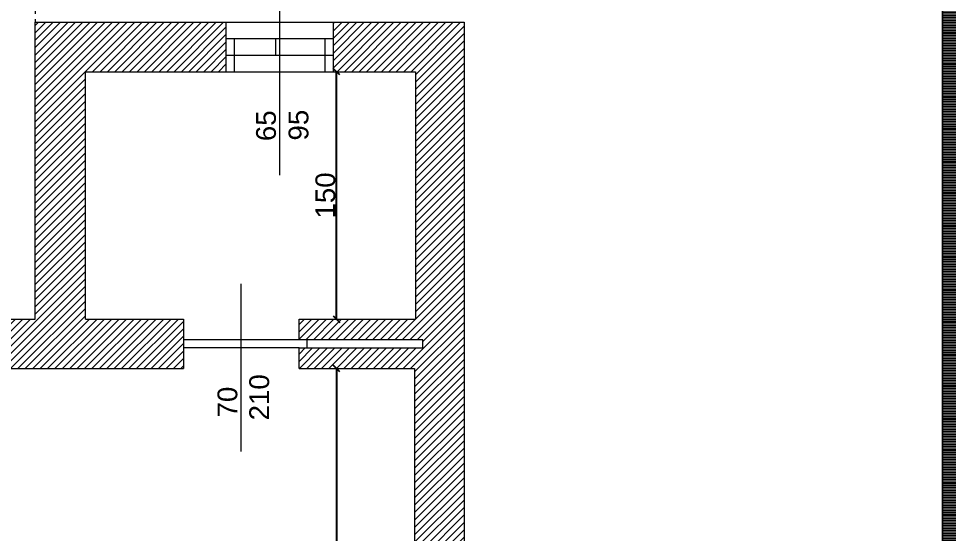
# Model space of a CAD drawing. Header units: millimetres. Extents: x 935 to 13922, y 3203 to 7816.
# Drawn here: x 2044 to 2608, y 6764 to 7076 of the extents above; entities that cross this region are included whole.
import ezdxf

# ---------------------------------------------------------------- set-up
doc = ezdxf.new("R2010")
doc.units = ezdxf.units.MM
doc.linetypes.add('TRATTEGGIATA2', pattern=[9.525, 6.35, -3.175])
doc.layers.get('0').update_dxf_attribs({"lineweight": 20})
doc.layers.get('Defpoints').update_dxf_attribs({"lineweight": 20})
for name, color, linetype, lineweight in [('Arredo', 7, 'Continuous', 13), ('campiture', 253, 'Continuous', 0), ('finestre', 141, 'Continuous', 13), ('porte', 230, 'Continuous', 13), ('quote', 181, 'Continuous', 0)]:
    doc.layers.add(name, color=color, linetype=linetype, lineweight=lineweight)
doc.layers.add('VEGETAZIONE', color=7, linetype='Continuous', lineweight=5, true_color=0x387000)
doc.styles.get("Standard").update_dxf_attribs({"font": 'arial.ttf', "height": 12})
doc.dimstyles.new('Copia di ISO-25', dxfattribs={"dimtxt": 18, "dimasz": 4, "dimexe": 4, "dimexo": 300, "dimtad": 1, "dimdec": 0, "dimtxsty": 'Standard', "dimblk": 'OBLIQUE', "dimcen": 2.5, "dimse1": 1, "dimse2": 1, "dimadec": 0, "dimazin": 0, "dimtfac": 1, "dimtdec": 0, "dimtmove": 0, "dimatfit": 3, "dimfxl": 1, "dimfxlon": 1, "dimarcsym": 0})

# ---------------------------------------------------------------- blocks, each defined once
blk = doc.blocks.new('_Oblique')
at = {"color": 0, "linetype": 'ByBlock', "lineweight": -2}
blk.add_line((-0.5, -0.5), (0.5, 0.5), dxfattribs=at)
blk = doc.blocks.new('*D93')
at = {"layer": 'Defpoints', "color": 0, "lineweight": 15, "transparency": 16777216}
for p in [(2054.07, 7493.35), (2054.07, 7043.94), (2084.54, 7043.94)]:
    blk.add_point(p, dxfattribs=at)
at = {"layer": 'quote', "color": 0, "lineweight": -2, "transparency": 16777216}
blk.add_line((2084.54, 7493.35), (2054.07, 7493.35), dxfattribs=at)
at = {"layer": 'quote', "color": 0, "lineweight": -2, "transparency": 16777216, "xscale": 4, "yscale": 4, "zscale": 4, "rotation": 180}
blk.add_blockref('_Oblique', (2054.07, 7493.35), dxfattribs=at)
at = {"layer": 'quote', "color": 0, "lineweight": -2, "transparency": 16777216, "xscale": 4, "yscale": 4, "zscale": 4}
blk.add_blockref('_Oblique', (2084.54, 7493.35), dxfattribs=at)
at = {"layer": 'quote', "color": 0, "lineweight": 15, "transparency": 16777216, "insert": (2069.31, 7500.1), "char_height": 12, "attachment_point": 5}
blk.add_mtext('30', dxfattribs=at)
blk = doc.blocks.new('*D94')
at = {"layer": 'Defpoints', "color": 0, "lineweight": 15, "transparency": 16777216}
for p in [(2284.54, 7493.35), (2084.54, 7043.94), (2284.54, 7043.94)]:
    blk.add_point(p, dxfattribs=at)
at = {"layer": 'quote', "color": 0, "lineweight": -2, "transparency": 16777216}
blk.add_line((2084.54, 7493.35), (2284.54, 7493.35), dxfattribs=at)
at = {"layer": 'quote', "color": 0, "lineweight": -2, "transparency": 16777216, "xscale": 4, "yscale": 4, "zscale": 4, "rotation": 180}
blk.add_blockref('_Oblique', (2084.54, 7493.35), dxfattribs=at)
at = {"layer": 'quote', "color": 0, "lineweight": -2, "transparency": 16777216, "xscale": 4, "yscale": 4, "zscale": 4}
blk.add_blockref('_Oblique', (2284.54, 7493.35), dxfattribs=at)
at = {"layer": 'quote', "color": 0, "lineweight": 15, "transparency": 16777216, "insert": (2184.54, 7500.1), "char_height": 12, "attachment_point": 5}
blk.add_mtext('200', dxfattribs=at)
blk = doc.blocks.new('*D95')
at = {"layer": 'Defpoints', "color": 0, "lineweight": 15, "transparency": 16777216}
for p in [(2314.07, 7493.35), (2284.54, 7043.94), (2314.07, 7043.94)]:
    blk.add_point(p, dxfattribs=at)
at = {"layer": 'quote', "color": 0, "lineweight": -2, "transparency": 16777216}
blk.add_line((2284.54, 7493.35), (2314.07, 7493.35), dxfattribs=at)
at = {"layer": 'quote', "color": 0, "lineweight": -2, "transparency": 16777216, "xscale": 4, "yscale": 4, "zscale": 4, "rotation": 180}
blk.add_blockref('_Oblique', (2284.54, 7493.35), dxfattribs=at)
at = {"layer": 'quote', "color": 0, "lineweight": -2, "transparency": 16777216, "xscale": 4, "yscale": 4, "zscale": 4}
blk.add_blockref('_Oblique', (2314.07, 7493.35), dxfattribs=at)
at = {"layer": 'quote', "color": 0, "lineweight": 15, "transparency": 16777216, "insert": (2299.31, 7500.1), "char_height": 12, "attachment_point": 5}
blk.add_mtext('30', dxfattribs=at)
blk = doc.blocks.new('*D104')
at = {"layer": 'Defpoints', "color": 0, "lineweight": 15, "transparency": 16777216}
for p in [(2284.07, 6863.94), (2236.79, 6467.18), (2284.07, 6467.18)]:
    blk.add_point(p, dxfattribs=at)
at = {"layer": 'quote', "color": 0, "lineweight": -2, "transparency": 16777216}
blk.add_line((2236.79, 6863.94), (2236.79, 6467.18), dxfattribs=at)
at = {"layer": 'quote', "color": 0, "lineweight": -2, "transparency": 16777216, "xscale": 4, "yscale": 4, "zscale": 4}
for p, rotation in [((2236.79, 6863.94), 90), ((2236.79, 6467.18), 270)]:
    blk.add_blockref('_Oblique', p, dxfattribs=dict(at, rotation=rotation))
at = {"layer": 'quote', "color": 0, "lineweight": 15, "transparency": 16777216, "insert": (2230.03, 6665.56), "char_height": 12, "attachment_point": 5, "rotation": 90}
blk.add_mtext('397', dxfattribs=at)
blk = doc.blocks.new('*D107')
at = {"layer": 'Defpoints', "color": 0, "lineweight": 15, "transparency": 16777216}
for p in [(2236.79, 7043.94), (2284.54, 7043.94), (2284.54, 6893.88)]:
    blk.add_point(p, dxfattribs=at)
at = {"layer": 'quote', "color": 0, "lineweight": -2, "transparency": 16777216}
blk.add_line((2236.79, 6893.88), (2236.79, 7043.94), dxfattribs=at)
at = {"layer": 'quote', "color": 0, "lineweight": -2, "transparency": 16777216, "xscale": 4, "yscale": 4, "zscale": 4}
for p, rotation in [((2236.79, 7043.94), 90), ((2236.79, 6893.88), 270)]:
    blk.add_blockref('_Oblique', p, dxfattribs=dict(at, rotation=rotation))
at = {"layer": 'quote', "color": 0, "lineweight": 15, "transparency": 16777216, "insert": (2230.04, 6968.91), "char_height": 12, "attachment_point": 5, "rotation": 90}
blk.add_mtext('150', dxfattribs=at)

msp = doc.modelspace()

# ---------------------------------------------------------------- hatches: boundary and pattern name
at = {"layer": 'campiture'}
h = msp.add_hatch(dxfattribs=at)
h.set_pattern_fill('_USER', color=256, pattern_type=0)
h.set_pattern_definition([(0, (0, 0), (0, 1), [])])
h.paths.add_polyline_path([(1224.07, 5771.18), (2604.07, 5771.18), (2604.07, 7313.95), (2054.07, 7313.95), (2054.07, 7343.95), (2634.07, 7343.95), (2634.07, 5741.18), (1194.07, 5741.18), (1194.07, 7343.95), (1923.65, 7343.95), (1923.65, 7313.95), (1224.07, 7313.95), (1224.07, 6125.18), (1684.07, 6125.18), (1684.07, 6125.18), (1224.07, 6125.18)])
h = msp.add_hatch(dxfattribs=at)
h.set_pattern_fill('ANSI31', color=256)
h.set_pattern_definition([(45, (-2270.9883, 2311.3952), (-2.245064, 2.245064), [])])
h.paths.add_polyline_path([(1654.07, 7006.04), (1654.07, 6836.04), (1684.07, 6836.04), (1684.07, 6863.94), (1745.81, 6863.94), (1745.81, 6893.94), (1683.93, 6893.94), (1683.93, 7036.04), (1374.07, 7036.04), (1374.07, 7006.04), (1378.07, 7006.04), (1378.07, 7006.04)])
h.paths.add_polyline_path([(1374.07, 6756.04), (1374.07, 6726.04), (1524, 6726.04), (1524.03, 6738.47), (1438.6, 6738.47), (1438.6, 6743.47), (1524.04, 6743.47), (1524.07, 6756.04)])
h.paths.add_polyline_path([(2054.07, 7073.94), (2054.07, 6893.94), (1835.81, 6893.94), (1835.81, 6863.94), (2054.07, 6863.94), (2144.02, 6863.94), (2144.02, 6893.94), (2084.54, 6893.94), (2084.54, 7043.94), (2169.9, 7043.94), (2169.9, 7073.94)])
h.paths.add_polyline_path([(2314.07, 7073.94), (2234.9, 7073.94), (2234.9, 7043.94), (2284.54, 7043.94), (2284.54, 6893.88), (2214.02, 6893.94), (2214.02, 6881.44), (2289.02, 6881.44), (2289.02, 6876.44), (2214.02, 6876.44), (2214.02, 6863.94), (2284.07, 6863.94), (2284.07, 6736.67), (2314.07, 6736.67), (2314.07, 6893.94)])
h.paths.add_polyline_path([(2314.07, 6596.67), (2284.07, 6596.67), (2284.07, 6467.18), (2296.57, 6467.18), (2296.57, 6552.18), (2301.57, 6552.18), (2301.57, 6467.18), (2314.07, 6467.18)])
h.paths.add_polyline_path([(2314.07, 6387.18), (2284.07, 6387.18), (2284.07, 6126.26), (2504.07, 6126.26), (2604.07, 6126.26), (2604.07, 6510.62), (2574.07, 6510.62), (2574.07, 6506.62), (2574.07, 6156.26), (2314.07, 6156.26)])
h.paths.add_polyline_path([(1654.07, 6185.94), (1654.07, 6155.18), (1254.07, 6155.18), (1254.07, 6509.18), (1224.07, 6509.18), (1224.07, 6125.18), (1684.07, 6125.18), (1684.07, 6185.94), (1684.07, 6387.18), (1654.07, 6387.18)])

# ---------------------------------------------------------------- linework, layer by layer
for p, q in [((2604.07, 5771.18), (2604.07, 7313.95)), ((2054.07, 6893.94), (2054.07, 7073.94)), ((2054.07, 7073.94), (2169.9, 7073.94)), ((2169.9, 7043.82), (2169.9, 7073.94)), ((2169.9, 7073.94), (2234.9, 7073.94)), ((2234.9, 7073.94), (2314.07, 7073.94)), ((2234.9, 7043.94), (2234.9, 7073.94)), ((2314.07, 7073.94), (2314.07, 6893.94)), ((2084.54, 6893.94), (2084.54, 7043.94)), ((2084.54, 7043.94), (2169.9, 7043.94)), ((2234.9, 7043.94), (2284.54, 7043.94)), ((2284.54, 7043.94), (2284.54, 6893.88)), ((1835.81, 6893.94), (2054.07, 6893.94)), ((2084.54, 6893.94), (2144.02, 6893.94)), ((2214.02, 6893.94), (2284.54, 6893.88)), ((2314.07, 6893.94), (2314.07, 6736.67)), ((2289.02, 6881.44), (2214.02, 6881.44)), ((2289.02, 6876.44), (2289.02, 6881.44)), ((2214.02, 6876.44), (2289.02, 6876.44)), ((1835.81, 6863.94), (2054.07, 6863.94)), ((2054.07, 6863.94), (2144.02, 6863.94)), ((2214.02, 6863.94), (2284.07, 6863.94)), ((2284.07, 6863.94), (2284.07, 6467.18))]:
    msp.add_line(p, q)
at = {"layer": 'Arredo'}
for p, q in [((2144.02, 6893.94), (2144.02, 6863.94)), ((2214.02, 6881.44), (2214.02, 6893.94)), ((2214.02, 6863.94), (2214.02, 6876.44))]:
    msp.add_line(p, q, dxfattribs=at)
at = {"layer": 'finestre', "linetype": 'TRATTEGGIATA2'}
msp.add_line((2054.07, 7313.95), (2054.07, 7073.94), dxfattribs=at)
at = {"layer": 'finestre'}
for p, q in [((2234.9, 7063.94), (2169.9, 7063.94)), ((2174.9, 7053.94), (2174.9, 7063.94)), ((2199.9, 7053.94), (2199.9, 7063.94)), ((2229.9, 7053.94), (2229.9, 7063.94)), ((2169.9, 7053.94), (2174.9, 7053.94)), ((2169.9, 7053.94), (2229.9, 7053.94)), ((2174.9, 7043.94), (2174.9, 7053.94)), ((2229.9, 7053.94), (2234.9, 7053.94)), ((2229.9, 7043.94), (2229.9, 7053.94)), ((2169.9, 7043.94), (2229.9, 7043.94)), ((2229.9, 7043.94), (2234.9, 7043.94))]:
    msp.add_line(p, q, dxfattribs=at)
at = {"layer": 'porte'}
for p, q in [((2214.02, 6881.44), (2144.02, 6881.44)), ((2179.02, 6876.44), (2179.02, 6881.44)), ((2219.02, 6876.44), (2219.02, 6881.44)), ((2214.02, 6876.44), (2144.02, 6876.44))]:
    msp.add_line(p, q, dxfattribs=at)
at = {"layer": 'quote'}
for p, q in [((2202.4, 6981.13), (2202.4, 7082.77)), ((2179.02, 6813.63), (2179.02, 6915.27))]:
    msp.add_line(p, q, dxfattribs=at)
at = {"layer": 'VEGETAZIONE'}
msp.add_line((2604.07, 7313.95), (2604.07, 5771.18), dxfattribs=at)

# ---------------------------------------------------------------- texts
at = {"layer": 'quote', "char_height": 12, "attachment_point": 1, "rotation": 90}
for s, insert in [('65', (2187.99, 7001.84)), ('95', (2207.69, 7002.21)), ('210', (2183.87, 6832.55)), ('70', (2164.6, 6834.34))]:
    msp.add_mtext_dynamic_manual_height_columns(s, width=16.4866, gutter_width=12.5, heights=[0], dxfattribs=dict(at, insert=insert))

# ---------------------------------------------------------------- dimensions: what is measured, and where the dimension line sits
at = {"layer": 'quote', "lineweight": 15}
for base, p1, p2, picture, middle in [((2054.07, 7493.35), (2084.54, 7043.94), (2054.07, 7043.94), '*D93', (2069.31, 7500.1)), ((2284.54, 7493.35), (2084.54, 7043.94), (2284.54, 7043.94), '*D94', (2184.54, 7500.1)), ((2314.07, 7493.35), (2284.54, 7043.94), (2314.07, 7043.94), '*D95', (2299.31, 7500.1))]:
    dim = msp.add_linear_dim(base=base, p1=p1, p2=p2, dimstyle='Copia di ISO-25', dxfattribs=at)
    dim.commit()
    dim.dimension.update_dxf_attribs({"geometry": picture, "text_midpoint": middle})
for base, p1, p2, picture, middle in [((2236.79, 7043.94), (2284.54, 6893.88), (2284.54, 7043.94), '*D107', (2230.04, 6968.91)), ((2236.79, 6467.18), (2284.07, 6863.94), (2284.07, 6467.18), '*D104', (2230.03, 6665.56))]:
    dim = msp.add_linear_dim(base=base, p1=p1, p2=p2, angle=90, dimstyle='Copia di ISO-25', dxfattribs=at)
    dim.commit()
    dim.dimension.update_dxf_attribs({"geometry": picture, "text_midpoint": middle})

doc.saveas('drawing.dxf')
